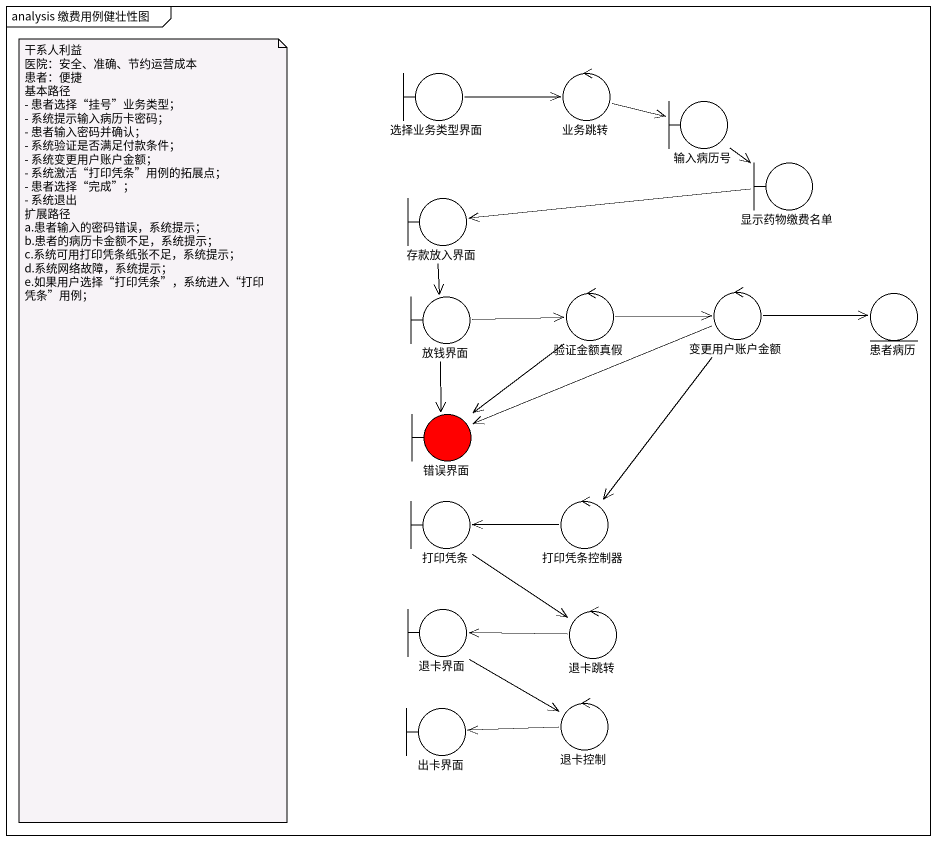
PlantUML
@startuml
mainframe analysis 缴费用例健壮性图
boundary 选择业务类型界面
control 业务跳转
boundary 输入病历号
boundary 存款放入界面
boundary 显示药物缴费名单
control 验证金额真假
control 变更用户账户金额
entity 患者病历
boundary 放钱界面
boundary 错误界面 #FF0000
boundary 打印凭条
control 打印凭条控制器
boundary 退卡界面
control 退卡跳转
boundary 出卡界面
control 退卡控制
选择业务类型界面 -right-> 业务跳转
业务跳转 -right-> 输入病历号
输入病历号 --> 显示药物缴费名单
存款放入界面 --> 放钱界面
显示药物缴费名单 -left-> 存款放入界面
验证金额真假 -right-> 变更用户账户金额
验证金额真假 --> 错误界面
变更用户账户金额 -right-> 患者病历
变更用户账户金额 -left-> 错误界面
变更用户账户金额 --> 打印凭条控制器
放钱界面 -right-> 验证金额真假
放钱界面 --> 错误界面
打印凭条 --> 退卡跳转
打印凭条控制器 -left-> 打印凭条
退卡界面 --> 退卡控制
退卡跳转 -left-> 退卡界面
退卡控制 -left-> 出卡界面
note as N1
  干系人利益
  医院：安全、准确、节约运营成本
  患者：便捷
  基本路径
  - 患者选择“挂号”业务类型；
  - 系统提示输入病历卡密码；
  - 患者输入密码并确认；
  - 系统验证是否满足付款条件；
  - 系统变更用户账户金额；
  - 系统激活“打印凭条”用例的拓展点；
  - 患者选择“完成”；
  - 系统退出
  扩展路径
  a.患者输入的密码错误，系统提示；
  b.患者的病历卡金额不足，系统提示；
  c.系统可用打印凭条纸张不足，系统提示；
  d.系统网络故障，系统提示；
  e.如果用户选择“打印凭条”，系统进入“打印凭条”用例；
end note
@enduml
